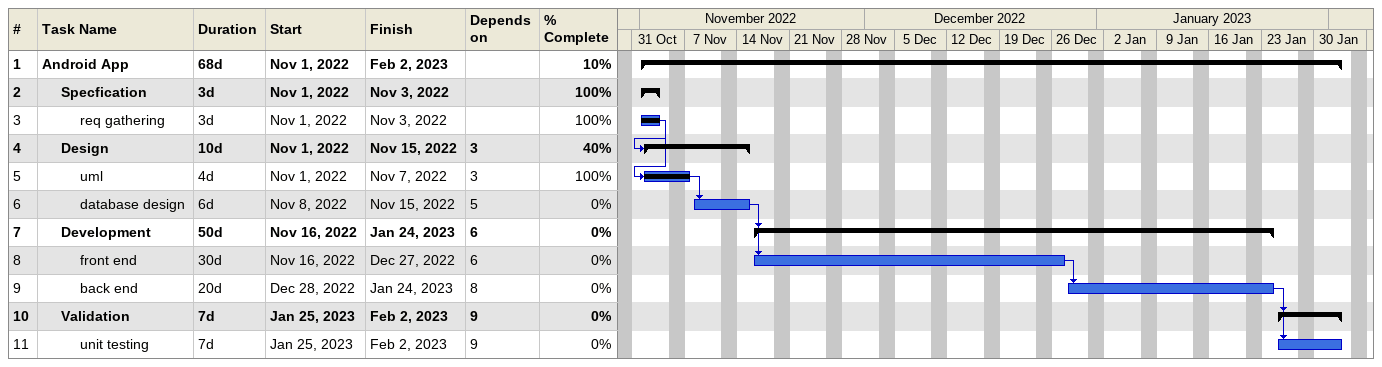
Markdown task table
| ID | Level | Task | Duration | Start | Finish | Predecessors | % complete |
|---|---|---|---|---|---|---|---|
| 1 | 1 | **Android App** | 68d | 2022-11-01 | 2023-02-02 |  | 10 |
| 2 | 2 | **Specfication** | 3d | 2022-11-01 | 2022-11-03 |  | 100 |
| 3 | 3 | req gathering | 3d | 2022-11-01 | 2022-11-03 |  | 100 |
| 4 | 2 | **Design** | 10d | 2022-11-01 | 2022-11-15 | 3 | 40 |
| 5 | 3 | uml | 4d | 2022-11-01 | 2022-11-07 | 3 | 100 |
| 6 | 3 | database design | 6d | 2022-11-08 | 2022-11-15 | 5 | 0 |
| 7 | 2 | **Development** | 50d | 2022-11-16 | 2023-01-24 | 6 | 0 |
| 8 | 3 | front end | 30d | 2022-11-16 | 2022-12-27 | 6 | 0 |
| 9 | 3 | back end | 20d | 2022-12-28 | 2023-01-24 | 8 | 0 |
| 10 | 2 | **Validation** | 7d | 2023-01-25 | 2023-02-02 | 9 | 0 |
| 11 | 3 | unit testing | 7d | 2023-01-25 | 2023-02-02 | 9 | 0 |
